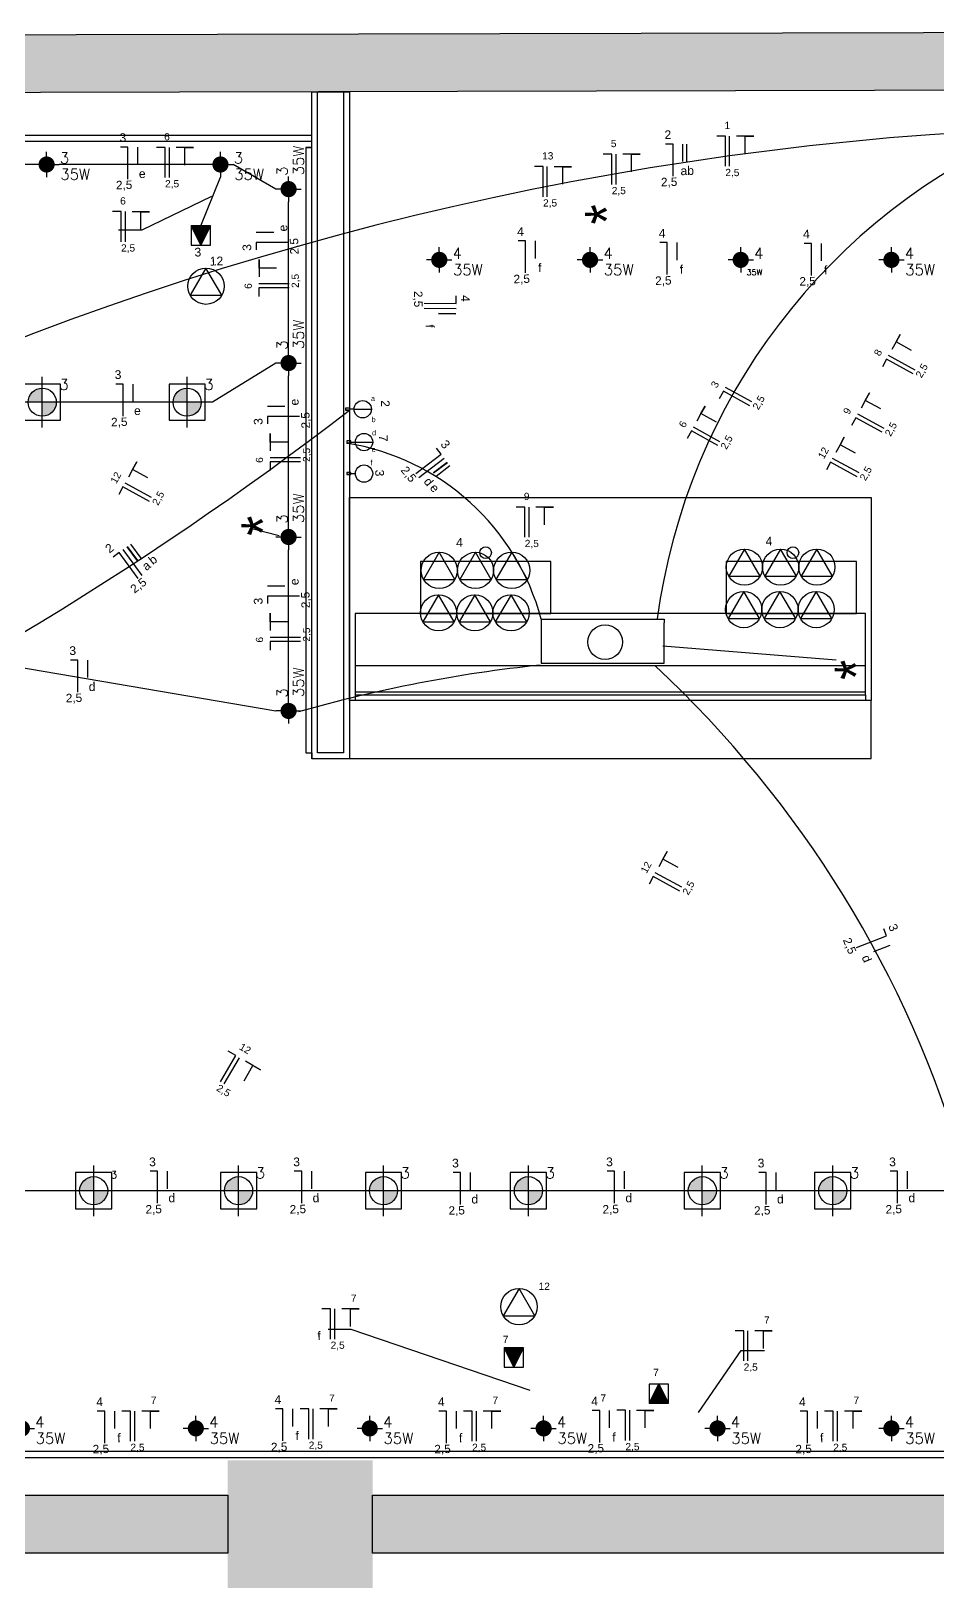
# Model space of a CAD drawing. Header units: millimetres. Extents: x 12202 to 16925, y 12031 to 14989.
# Drawn here: x 15806 to 16119, y 12060 to 12597 of the extents above; entities that cross this region are included whole.
import ezdxf
from ezdxf import colors
from ezdxf.entities.mleader import LeaderData, LeaderLine
from ezdxf.enums import TextEntityAlignment as Align
from ezdxf.math import Vec2, Vec3

# ---------------------------------------------------------------- set-up
doc = ezdxf.new("R2010")
doc.units = ezdxf.units.MM
doc.linetypes.add('HIDDEN', pattern=[9.525, 6.35, -3.175])
for name, color, linetype in [('ALVEN_M', 140, 'Continuous'), ('DIVIS_F', 60, 'Continuous'), ('DIVIS_M', 3, 'Continuous'), ('Eletroduto 2', 174, 'Continuous'), ('Eletroduto 4', 10, 'Continuous'), ('Eletrodutos', 210, 'Continuous'), ('Fases', 7, 'Continuous'), ('LUMINARIA_TETO', 10, 'Continuous'), ('MOVEL_F', 41, 'Continuous'), ('MOVEL_M', 42, 'Continuous'), ('PAR', 2, 'Continuous'), ('TEXTO_CIRCUITO', 7, 'Continuous'), ('TOMADA', 10, 'Continuous')]:
    doc.layers.add(name, color=color, linetype=linetype)
doc.layers.get('MOVEL_F').off()
doc.layers.get('MOVEL_M').off()
doc.styles.add('ARIAL', font='arial.ttf')
doc.styles.add('ROMANS', font='ROMANS.SHX', dxfattribs={"height": 1.5})
doc.styles.get("Standard").update_dxf_attribs({"font": 'arial.ttf', "height": 1})
doc.styles.add('Z_AUX1', font='romans.shx', dxfattribs={"width": 0.85, "height": 0.15})
doc.styles.add('Z_AUX50', font='romans.shx', dxfattribs={"width": 0.85, "height": 7.5})

# ---------------------------------------------------------------- blocks, each defined once
blk = doc.blocks.new('PE_FORÇA NO TETO')
blk.add_hatch(color=256).paths.add_polyline_path([(0.133, -0.133), (0, 0.133), (-0.133, -0.133)])
for p, q in [((-0.133, -0.133), (0, 0.133)), ((0, 0.133), (0.133, -0.133))]:
    blk.add_line(p, q)
at = {"color": 0}
blk.add_lwpolyline([(-0.133, -0.133), (0.133, -0.133), (0.133, 0.133), (-0.133, 0.133)], close=True, dxfattribs=at)
blk = doc.blocks.new('*U29')
at = {"linetype": 'HIDDEN'}
for p, q in [((-0.75, 1.5), (-21.75, 22.5)), ((-21.75, -22.5), (-0.75, -1.5))]:
    blk.add_line(p, q, dxfattribs=at)
for points in [[(120, 22.5), (-21.75, 22.5), (-21.75, -22.5), (120, -22.5)], [(120, -1.5), (119.25, -1.5), (119.25, 1.5), (120, 1.5)]]:
    blk.add_lwpolyline(points)
blk.add_lwpolyline([(-0.75, -1.5), (0.75, -1.5), (0.75, 1.5), (-0.75, 1.5)], close=True)
blk.add_lwpolyline([(0.75, 1.5), (119.25, 1.5), (119.25, -1.5), (0.75, -1.5)], close=True, dxfattribs=at)
at = {"layer": 'TOMADA', "xscale": 25, "yscale": 25, "zscale": 25}
blk.add_blockref('PE_FORÇA NO TETO', (0, 0), dxfattribs=at)
blk = doc.blocks.new('PE_TOMADA_MEDIA')
blk.add_hatch(color=256).paths.add_polyline_path([(0, 0.125), (0, 0.5), (0.217, 0.125)])
blk.add_line((0, 0.125), (0, 0))
for points in [[(0, 0.125), (0, 0.5), (-0.217, 0.125)], [(0, 0.125), (0, 0.5), (0.217, 0.125)]]:
    blk.add_lwpolyline(points, close=True)
at = {"style": 'Z_AUX1', "width": 0.85}
blk.add_attdef('TIPO', text='', height=0.15, dxfattribs=at).set_placement((0.117, 0.35), align=Align.BOTTOM_LEFT)
blk = doc.blocks.new('*U24')
for points in [[(5, 0), (5, -2), (265, -2), (265, 0)], [(5, -47.5), (7, -47.5), (7, -2), (5, -2)], [(7, -46.5), (263, -46.5), (263, -2), (7, -2)], [(265, -47.5), (263, -47.5), (263, -2), (265, -2)], [(0, -45.5), (5, -45.5), (5, -43.5), (0, -43.5)], [(5, -48), (5, -50), (265, -50), (265, -48)], [(7, -46.5), (7, -47.5), (263, -47.5), (263, -46.5)], [(265, -45.5), (270, -45.5), (270, -43.5), (265, -43.5)]]:
    blk.add_lwpolyline(points, close=True)
at = {"layer": 'TOMADA', "xscale": -25, "yscale": 25, "zscale": 25, "rotation": 180}
blk.add_blockref('PE_TOMADA_MEDIA', (35, 0), dxfattribs=at)
blk = doc.blocks.new('*U27')
for points in [[(-210.9, -2), (-210.9, 0), (-212.9, 0)], [(-2, -2), (-2, 0), (0, 0)]]:
    blk.add_lwpolyline(points)
blk.add_lwpolyline([(-210.9, -2), (-2, -2), (-2, 0), (-210.9, 0)], close=True)
blk = doc.blocks.new('*U33')
at = {"linetype": 'HIDDEN'}
for p, q in [((0, 1.5), (-8.5, 10)), ((121.5, 1.5), (130, 10)), ((0, -1.5), (-8.5, -10)), ((121.5, -1.5), (130, -10))]:
    blk.add_line(p, q, dxfattribs=at)
for points in [[(-8.5, 10), (-8.5, -10), (130, -10), (130, 10)], [(0, 1.5), (1.5, 1.5), (1.5, -1.5), (0, -1.5)], [(121.5, 1.5), (120, 1.5), (120, -1.5), (121.5, -1.5)]]:
    blk.add_lwpolyline(points, close=True)
blk.add_lwpolyline([(1.5, 1.5), (1.5, -1.5), (120, -1.5), (120, 1.5)], close=True, dxfattribs=at)
at = {"layer": 'TOMADA', "xscale": 25, "yscale": 25, "zscale": 25}
blk.add_blockref('PE_FORÇA NO TETO', (0.75, 0), dxfattribs=at)
blk = doc.blocks.new('*U28')
for points in [[(90, 22.5), (0, 22.5)], [(0, -1.5), (0.75, -1.5), (0.75, 1.5), (0, 1.5)], [(90, -1.5), (89.25, -1.5), (89.25, 1.5), (90, 1.5)], [(0, -22.5), (90, -22.5)]]:
    blk.add_lwpolyline(points)
at = {"linetype": 'HIDDEN'}
blk.add_lwpolyline([(0.75, 1.5), (89.25, 1.5), (89.25, -1.5), (0.75, -1.5)], close=True, dxfattribs=at)
at = {"layer": 'TOMADA', "xscale": 25, "yscale": 25, "zscale": 25}
blk.add_blockref('PE_FORÇA NO TETO', (0, 0), dxfattribs=at)
blk = doc.blocks.new('*U25')
at = {"linetype": 'HIDDEN'}
for p, q in [((-0.75, 1.5), (-21.75, 22.5)), ((-21.75, -22.5), (-0.75, -1.5))]:
    blk.add_line(p, q, dxfattribs=at)
for points in [[(90, 22.5), (-21.75, 22.5), (-21.75, -22.5), (90, -22.5)], [(90, -1.5), (89.25, -1.5), (89.25, 1.5), (90, 1.5)]]:
    blk.add_lwpolyline(points)
blk.add_lwpolyline([(-0.75, -1.5), (0.75, -1.5), (0.75, 1.5), (-0.75, 1.5)], close=True)
blk.add_lwpolyline([(0.75, 1.5), (89.25, 1.5), (89.25, -1.5), (0.75, -1.5)], close=True, dxfattribs=at)
at = {"layer": 'TOMADA', "xscale": 25, "yscale": 25, "zscale": 25}
blk.add_blockref('PE_FORÇA NO TETO', (0, 0), dxfattribs=at)
blk = doc.blocks.new('PE_TOMADA PISO')
blk.add_lwpolyline([(0, 0.25), (-0.217, -0.125), (0.217, -0.125)], close=True)
blk.add_circle((0, 0), 0.25)
at = {"style": 'Z_AUX1', "width": 0.85}
blk.add_attdef('TIPO', text='', height=0.15, dxfattribs=at).set_placement((0, 0), align=Align.MIDDLE_CENTER)
blk = doc.blocks.new('mini-dicroica')
at = {"color": 0}
for q in [(-0.175, 0), (0, 0.175), (0, -0.175), (0.175, 0)]:
    blk.add_line((0, 0), q, dxfattribs=at)
at = {"color": 0, "const_width": 0.111}
blk.add_lwpolyline([(-0.056, 0, 1), (0.056, 0, 1)], format="xyb", close=True, dxfattribs=at)
at = {"color": 2, "style": 'ROMANS'}
for tag, p in [('GRAU', (0.184, -0.164)), ('POTENCIA', (0.19, -0.434))]:
    blk.add_attdef(tag, p, '', height=0.15, dxfattribs=at)
blk = doc.blocks.new('l-dicro-exn')
h = blk.add_hatch(color=0)
h.paths.add_polyline_path([(0, 0.194, 0.414214), (-0.194, 0), (0, 0)])
h.paths.add_polyline_path([(0.194, 0), (0, 0), (0, -0.194, 0.414214)])
at = {"color": 0}
for p, q in [((0, 0), (0, 0.349)), ((0, 0), (-0.349, 0)), ((0.349, 0), (0, 0)), ((0, -0.349), (0, 0))]:
    blk.add_line(p, q, dxfattribs=at)
blk.add_lwpolyline([(-0.25, -0.25), (0.25, -0.25), (0.25, 0.25), (-0.25, 0.25)], close=True, dxfattribs=at)
blk.add_circle((0, 0), 0.194, dxfattribs=at)
at = {"color": 0, "style": 'ROMANS'}
blk.add_attdef('EX?', (0.237, 0.169), '', height=0.15, dxfattribs=at)
blk = doc.blocks.new('_None')

msp = doc.modelspace()

# ---------------------------------------------------------------- hatches: boundary and pattern name
at = {"layer": 'ALVEN_M'}
h = msp.add_hatch(color=253, dxfattribs=at)
h.dxf.hatch_style = 1
h.paths.add_polyline_path([(15923.97, 12071.73), (15923.97, 12091.73), (16288.97, 12091.73), (16288.97, 12576.73), (15041.97, 12573.73), (15041.97, 12593.73), (16308.96, 12596.73), (16308.97, 12071.73)])
h.paths.add_polyline_path([(15123.97, 12071.73), (15123.97, 12091.73), (15873.97, 12091.73), (15873.97, 12071.73)], flags=17)
h.paths.add_polyline_path([(15041.97, 12071.73), (15041.97, 12091.73), (15073.97, 12091.73), (15073.97, 12071.73)], flags=17)
h = msp.add_hatch(dxfattribs=at)
h.set_pattern_fill('AR-CONC', color=255, scale=0.1)
h.set_pattern_definition([(50, (13274.768, 19794.121), (18.218467, -1.593909), [1.905, -20.955]), (355, (13274.768, 19794.121), (-3.52434, 19.105685), [1.524, -16.76406]), (100.45144, (13276.286, 19793.988), (14.694125, 17.511775), [1.619, -17.809024]), (46.1842, (13274.768, 19799.2), (27.107904, -4.20423), [2.8575, -31.4325]), (96.63556, (13277.027, 19798.85), (23.74041, 24.74261), [2.4285, -26.71356]), (351.18415, (13274.768, 19799.2), (23.74041, 24.74261), [2.286, -25.14597]), (21, (13277.308, 19797.931), (15.16144, -10.22652), [1.905, -20.955]), (326, (13277.308, 19797.931), (6.180203, 18.418797), [1.524, -16.764]), (71.45144, (13278.571, 19797.079), (21.341642, 8.192277), [1.619, -17.808994]), (37.5, (13274.7675, 19794.121), (0.3088603, 8.455504), [0, -16.5608, 0, -17.018, 0, -16.8275]), (7.5, (13274.7675, 19794.121), (6.681966, 10.018057), [0, -9.7028, 0, -16.1798, 0, -6.4135]), (327.5, (13269.103, 19794.121), (13.5590595, -0.5728744), [0, -6.35, 0, -19.812, 0, -26.289]), (317.5, (13266.563, 19794.121), (14.812918, 2.542649), [0, -8.255, 0, -13.1572, 0, -18.669])])
h.paths.add_polyline_path([(15073.97, 12059.73), (15073.97, 12103.73), (15123.97, 12103.73), (15123.97, 12059.73)])
h.paths.add_polyline_path([(15873.97, 12059.73), (15873.97, 12103.73), (15923.97, 12103.73), (15923.97, 12059.73)])

# ---------------------------------------------------------------- linework, layer by layer
for points in [[(16095.97, 12365.83), (15915.97, 12365.83), (15915.97, 12435.83), (16095.97, 12435.83)], [(15985.45, 12413.83), (15940.47, 12413.83), (15940.47, 12395.83), (15985.45, 12395.83)], [(16090.97, 12413.83), (16045.99, 12413.83), (16045.99, 12395.83), (16090.97, 12395.83)], [(16093.97, 12395.83), (15917.97, 12395.83), (15917.97, 12368.83), (16093.97, 12368.83)], [(16093.97, 12377.83), (15917.97, 12377.83), (15917.97, 12367.83), (16093.97, 12367.83)], [(16095.97, 12365.83), (15915.97, 12365.83), (15915.97, 12345.83), (16095.97, 12345.83)]]:
    msp.add_lwpolyline(points, close=True)
for points in [[(15917.97, 12367.83), (15917.97, 12365.83)], [(16093.97, 12367.83), (16093.97, 12365.83)]]:
    msp.add_lwpolyline(points)
for centre in [(15962.96, 12416.83), (16068.98, 12416.83)]:
    msp.add_circle(centre, 2)
for points in [[(15923.97, 12071.73), (15923.97, 12091.73), (16288.97, 12091.73), (16288.97, 12576.73), (15041.97, 12573.73), (15041.97, 12593.73), (16308.97, 12596.73), (16308.97, 12071.73)], [(15123.97, 12071.73), (15123.97, 12091.73), (15873.97, 12091.73), (15873.97, 12071.73)]]:
    msp.add_lwpolyline(points, close=True, dxfattribs=at)
at = {"layer": 'DIVIS_M'}
for points in [[(15902.97, 12345.73), (15902.97, 12575.83), (15915.97, 12575.83), (15915.97, 12345.73)], [(15904.97, 12347.73), (15904.97, 12575.83), (15913.97, 12575.83), (15913.97, 12347.73)], [(15043.97, 12104.73), (16185.97, 12104.73), (16185.97, 12106.73), (15041.97, 12106.73)]]:
    msp.add_lwpolyline(points, close=True, dxfattribs=at)
msp.add_lwpolyline([(15041.97, 12558.73), (15902.97, 12558.73), (15902.97, 12560.73), (15043.97, 12560.73), (15041.97, 12558.73)], dxfattribs=at)
at = {"layer": 'Eletroduto 2', "ltscale": 10}
for p, q in [((15839.56, 12556.75), (15836.98, 12556.75)), ((15839.56, 12545.71), (15839.56, 12556.75)), ((15842.99, 12550.75), (15842.99, 12556.75)), ((15976.75, 12524.35), (15974.17, 12524.35)), ((15976.75, 12513.31), (15976.75, 12524.35)), ((15980.18, 12518.35), (15980.18, 12524.35)), ((16025.61, 12523.77), (16023.04, 12523.77)), ((16025.61, 12512.73), (16025.61, 12523.77)), ((16029.05, 12517.77), (16029.05, 12523.77)), ((16075.4, 12523.53), (16072.82, 12523.53)), ((16075.4, 12512.49), (16075.4, 12523.53)), ((16078.83, 12517.53), (16078.83, 12523.53)), ((16101.24, 12284.68), (16100.3, 12287.08)), ((16090.95, 12280.67), (16101.24, 12284.68)), ((16096.89, 12279.3), (16102.48, 12281.48)), ((15849.77, 12203.44), (15847.2, 12203.44)), ((15849.77, 12192.4), (15849.77, 12203.44)), ((15853.21, 12197.43), (15853.21, 12203.44)), ((15899.51, 12203.44), (15896.94, 12203.44)), ((15899.51, 12192.4), (15899.51, 12203.44)), ((15902.95, 12197.43), (15902.95, 12203.44)), ((15954.31, 12203.01), (15951.73, 12203.01)), ((15954.31, 12191.97), (15954.31, 12203.01)), ((15957.74, 12197.01), (15957.74, 12203.01)), ((16007.45, 12203.44), (16004.88, 12203.44)), ((16007.45, 12192.4), (16007.45, 12203.44)), ((16010.89, 12197.43), (16010.89, 12203.44)), ((16059.74, 12203.01), (16057.17, 12203.01)), ((16059.74, 12191.97), (16059.74, 12203.01)), ((16063.18, 12197.01), (16063.18, 12203.01)), ((16105.1, 12203.44), (16102.53, 12203.44)), ((16105.1, 12192.4), (16105.1, 12203.44)), ((16108.54, 12197.43), (16108.54, 12203.44)), ((15831.55, 12120.7), (15828.97, 12120.7)), ((15831.55, 12109.66), (15831.55, 12120.7)), ((15834.98, 12114.7), (15834.98, 12120.7)), ((15893.04, 12121.45), (15890.47, 12121.45)), ((15893.04, 12110.41), (15893.04, 12121.45)), ((15896.48, 12115.45), (15896.48, 12121.45)), ((15949.43, 12120.7), (15946.85, 12120.7)), ((15949.43, 12109.66), (15949.43, 12120.7)), ((15952.86, 12114.7), (15952.86, 12120.7)), ((16002.32, 12120.95), (15999.74, 12120.95)), ((16002.32, 12109.91), (16002.32, 12120.95)), ((16005.75, 12114.95), (16005.75, 12120.95)), ((16074.01, 12120.7), (16071.44, 12120.7)), ((16074.01, 12109.66), (16074.01, 12120.7)), ((16077.45, 12114.7), (16077.45, 12120.7))]:
    msp.add_line(p, q, dxfattribs=at)
at = {"layer": 'Eletroduto 2', "linetype": 'ByBlock', "ltscale": 5}
msp.add_line((15882.25, 12425.18), (15891.7, 12422.73), dxfattribs=at)
at = {"layer": 'Eletroduto 2'}
msp.add_arc((16198.12, 11459.58), 1104.45, 89.17755, 135.16049, dxfattribs=at)
at = {"layer": 'Eletroduto 2', "ltscale": 3}
msp.add_arc((15198.63, 13397.88), 1176.04, 280.81735, 307.58689, dxfattribs=at)
at = {"layer": 'Eletroduto 4', "linetype": 'Continuous', "ltscale": 5}
msp.add_line((15917.55, 12466.32), (15915.98, 12466.32), dxfattribs=at)
at = {"layer": 'Eletrodutos'}
for p, q in [((15807.09, 12550.73), (15755.84, 12550.73)), ((15867.09, 12550.73), (15815.84, 12550.73)), ((15890.59, 12542.23), (15875.84, 12550.73)), ((15864.72, 12529.57), (15871.47, 12546.36)), ((15894.97, 12486.61), (15894.97, 12537.86)), ((15890.59, 12482.23), (15868.7, 12468.73)), ((15894.97, 12426.61), (15894.97, 12477.86)), ((15851.24, 12468.73), (15818.7, 12468.73)), ((15894.97, 12366.61), (15894.97, 12417.86)), ((15800.22, 12377.73), (15890.59, 12362.23)), ((15818.99, 12196.73), (15786.45, 12196.73)), ((15868.99, 12196.73), (15836.45, 12196.73)), ((15918.99, 12196.73), (15886.45, 12196.73)), ((15968.99, 12196.73), (15936.45, 12196.73)), ((16028.99, 12196.73), (15986.45, 12196.73)), ((16073.99, 12196.73), (16046.45, 12196.73)), ((16118.99, 12196.73), (16091.45, 12196.73))]:
    msp.add_line(p, q, dxfattribs=at)
at = {"layer": 'Eletrodutos', "linetype": 'ByBlock', "ltscale": 5}
msp.add_line((16083.92, 12379.73), (16024.05, 12384.62), dxfattribs=at)
at = {"layer": 'Eletrodutos', "linetype": 'Continuous', "ltscale": 5}
msp.add_arc((16235.55, 12365.22), 215.34, 113.1253, 172.3075, dxfattribs=at)
at = {"layer": 'Eletrodutos', "ltscale": 3}
msp.add_arc((15901.86, 12372.66), 83, 14.7831, 80.8875, dxfattribs=at)
at = {"layer": 'Eletrodutos'}
for centre, radius, start, end in [((16031.54, 11898.3), 482.31, 95.9163, 106.0252), ((15761.7, 12098.42), 381.43, 16.2005, 47.085)]:
    msp.add_arc(centre, radius, start, end, dxfattribs=at)
at = {"layer": 'Fases', "ltscale": 10}
for p, q in [((16045.68, 12560.51), (16042.68, 12560.51)), ((16045.68, 12550.1), (16045.68, 12560.51)), ((16047.14, 12550.1), (16047.14, 12560.51)), ((16052.51, 12560.47), (16049.51, 12560.47)), ((16052.51, 12554.41), (16052.51, 12560.47)), ((16052.51, 12560.47), (16055.51, 12560.47)), ((16055.51, 12560.47), (16052.51, 12560.47)), ((15852.36, 12556.64), (15849.36, 12556.64)), ((15852.36, 12546.22), (15852.36, 12556.64)), ((15853.83, 12546.22), (15853.83, 12556.64)), ((15859.2, 12556.59), (15856.2, 12556.59)), ((15859.2, 12550.54), (15859.2, 12556.59)), ((15859.2, 12556.59), (15862.2, 12556.59)), ((15862.2, 12556.59), (15859.2, 12556.59)), ((16027.61, 12557.79), (16025.03, 12557.79)), ((16027.61, 12546.75), (16027.61, 12557.79)), ((16031.04, 12551.79), (16031.04, 12557.79)), ((16032.32, 12551.79), (16032.32, 12557.79)), ((15982.77, 12550.02), (15979.77, 12550.02)), ((15982.77, 12539.6), (15982.77, 12550.02)), ((15984.24, 12539.6), (15984.24, 12550.02)), ((15989.61, 12549.98), (15986.61, 12549.98)), ((15989.61, 12543.92), (15989.61, 12549.98)), ((15989.61, 12549.98), (15992.61, 12549.98)), ((15992.61, 12549.98), (15989.61, 12549.98)), ((16006.49, 12554.28), (16003.49, 12554.28)), ((16006.49, 12543.86), (16006.49, 12554.28)), ((16007.95, 12543.86), (16007.95, 12554.28)), ((16013.32, 12554.24), (16010.32, 12554.24)), ((16013.32, 12548.18), (16013.32, 12554.24)), ((16013.32, 12554.24), (16016.32, 12554.24)), ((16016.32, 12554.24), (16013.32, 12554.24)), ((15837.19, 12534.49), (15834.19, 12534.49)), ((15837.19, 12524.07), (15837.19, 12534.49)), ((15838.65, 12524.07), (15838.65, 12534.49)), ((15844.03, 12534.45), (15841.03, 12534.45)), ((15844.03, 12528.39), (15844.03, 12534.45)), ((15844.03, 12534.45), (15847.03, 12534.45)), ((15847.03, 12534.45), (15844.03, 12534.45)), ((15889.84, 12527.3), (15883.84, 12527.3)), ((15894.87, 12523.87), (15883.84, 12523.87)), ((15883.84, 12523.87), (15883.84, 12521.29)), ((15884.77, 12514.99), (15884.77, 12517.99)), ((15884.77, 12517.99), (15884.77, 12514.99)), ((15890.82, 12514.99), (15884.77, 12514.99)), ((15884.77, 12514.99), (15884.77, 12511.99)), ((15895.14, 12509.62), (15884.73, 12509.62)), ((15895.14, 12508.15), (15884.73, 12508.15)), ((15884.73, 12508.15), (15884.73, 12505.15)), ((15941.73, 12502.94), (15952.76, 12502.8)), ((15952.76, 12502.8), (15952.8, 12505.38)), ((15941.7, 12501.2), (15952.74, 12501.07)), ((15946.72, 12499.44), (15952.72, 12499.37)), ((15946.72, 12499.3), (15952.72, 12499.23)), ((16104.58, 12489.5), (16106.02, 12492.13)), ((16106.02, 12492.13), (16104.58, 12489.5)), ((16104.58, 12489.5), (16103.14, 12486.87)), ((16109.89, 12486.6), (16104.58, 12489.5)), ((16101.26, 12483.52), (16099.83, 12480.89)), ((16110.41, 12478.52), (16101.26, 12483.52)), ((16111.11, 12479.81), (16101.97, 12484.8)), ((15837.9, 12475), (15835.32, 12475)), ((15837.9, 12463.96), (15837.9, 12475)), ((15841.33, 12469), (15841.33, 12475)), ((16045.01, 12472.52), (16043.57, 12469.88)), ((16054.15, 12467.52), (16045.01, 12472.52)), ((16054.85, 12468.81), (16045.71, 12473.8)), ((16093.94, 12469.32), (16092.5, 12466.69)), ((16093.94, 12469.32), (16095.38, 12471.95)), ((16095.38, 12471.95), (16093.94, 12469.32)), ((16099.26, 12466.42), (16093.94, 12469.32)), ((15893.73, 12467.27), (15887.73, 12467.27)), ((15898.77, 12463.84), (15887.73, 12463.84)), ((15887.73, 12463.84), (15887.73, 12461.26)), ((16037.25, 12464.78), (16035.81, 12462.15)), ((16037.25, 12464.78), (16038.69, 12467.41)), ((16038.69, 12467.41), (16037.25, 12464.78)), ((16042.56, 12461.88), (16037.25, 12464.78)), ((16100.47, 12459.63), (16091.33, 12464.62)), ((16033.94, 12458.8), (16032.5, 12456.17)), ((16043.08, 12453.81), (16033.94, 12458.8)), ((16043.78, 12455.09), (16034.64, 12460.09)), ((16090.63, 12463.34), (16089.19, 12460.71)), ((16099.77, 12458.35), (16090.63, 12463.34)), ((15888.66, 12454.96), (15888.66, 12457.96)), ((15888.66, 12457.96), (15888.66, 12454.96)), ((15894.71, 12454.96), (15888.66, 12454.96)), ((15888.66, 12454.96), (15888.66, 12451.96)), ((16085.27, 12454.02), (16083.83, 12451.38)), ((16085.27, 12454.02), (16086.7, 12456.65)), ((16086.7, 12456.65), (16085.27, 12454.02)), ((16090.58, 12451.11), (16085.27, 12454.02)), ((15841.14, 12445.5), (15842.58, 12448.14)), ((15842.58, 12448.14), (15841.14, 12445.5)), ((15899.03, 12449.59), (15888.62, 12449.59)), ((15899.03, 12448.12), (15888.62, 12448.12)), ((15888.62, 12448.12), (15888.62, 12445.12)), ((15938.84, 12444.08), (15947.6, 12450.81)), ((15939.9, 12442.71), (15948.65, 12449.43)), ((15944.93, 12444.43), (15949.69, 12448.09)), ((15945.01, 12444.32), (15949.77, 12447.98)), ((15947.6, 12450.81), (15946.03, 12452.85)), ((16081.95, 12448.03), (16080.51, 12445.4)), ((16091.09, 12443.04), (16081.95, 12448.03)), ((16091.8, 12444.33), (16082.65, 12449.32)), ((15841.14, 12445.5), (15839.7, 12442.87)), ((15846.46, 12442.6), (15841.14, 12445.5)), ((15945.88, 12443.2), (15950.63, 12446.86)), ((15837.83, 12439.52), (15836.39, 12436.89)), ((15846.97, 12434.53), (15837.83, 12439.52)), ((15847.67, 12435.81), (15838.53, 12440.81)), ((15976.48, 12432.54), (15973.48, 12432.54)), ((15976.48, 12422.12), (15976.48, 12432.54)), ((15977.94, 12422.12), (15977.94, 12432.54)), ((15983.32, 12432.5), (15980.32, 12432.5)), ((15983.32, 12426.44), (15983.32, 12432.5)), ((15983.32, 12432.5), (15986.32, 12432.5)), ((15986.32, 12432.5), (15983.32, 12432.5)), ((15836.48, 12416.85), (15834.41, 12415.33)), ((15843.02, 12407.96), (15836.48, 12416.85)), ((15844.42, 12408.98), (15837.88, 12417.88)), ((15842.8, 12414.05), (15839.25, 12418.89)), ((15842.91, 12414.13), (15839.36, 12418.97)), ((15844.05, 12414.97), (15840.5, 12419.8)), ((15893.73, 12405.3), (15887.73, 12405.3)), ((15898.77, 12401.86), (15887.73, 12401.86)), ((15887.73, 12401.86), (15887.73, 12399.29)), ((15888.66, 12392.99), (15888.66, 12395.99)), ((15888.66, 12395.99), (15888.66, 12392.99)), ((15894.71, 12392.99), (15888.66, 12392.99)), ((15888.66, 12392.99), (15888.66, 12389.99)), ((15899.03, 12387.61), (15888.62, 12387.61)), ((15899.03, 12386.15), (15888.62, 12386.15)), ((15888.62, 12386.15), (15888.62, 12383.15)), ((15822.27, 12379.79), (15819.69, 12379.79)), ((15822.27, 12368.75), (15822.27, 12379.79)), ((15825.7, 12373.79), (15825.7, 12379.79)), ((16024.1, 12311.09), (16025.54, 12313.72)), ((16025.54, 12313.72), (16024.1, 12311.09)), ((16024.1, 12311.09), (16022.66, 12308.46)), ((16029.41, 12308.19), (16024.1, 12311.09)), ((16020.78, 12305.11), (16019.34, 12302.47)), ((16029.92, 12300.11), (16020.78, 12305.11)), ((16030.63, 12301.4), (16021.49, 12306.39)), ((15876.76, 12243.35), (15874.16, 12244.85)), ((15871.53, 12234.34), (15876.76, 12243.35)), ((15872.8, 12233.6), (15878.02, 12242.61)), ((15879.62, 12234.64), (15882.65, 12239.88)), ((15882.65, 12239.88), (15880.06, 12241.39)), ((15882.65, 12239.88), (15885.25, 12238.38)), ((15885.25, 12238.38), (15882.65, 12239.88)), ((15909.48, 12155.98), (15906.48, 12155.98)), ((15909.48, 12145.56), (15909.48, 12155.98)), ((15910.95, 12145.56), (15910.95, 12155.98)), ((15916.32, 12155.94), (15913.32, 12155.94)), ((15916.32, 12149.88), (15916.32, 12155.94)), ((15916.32, 12155.94), (15919.32, 12155.94)), ((15919.32, 12155.94), (15916.32, 12155.94)), ((16052.01, 12148.43), (16049.01, 12148.43)), ((16052.01, 12138.01), (16052.01, 12148.43)), ((16053.47, 12138.01), (16053.47, 12148.43)), ((16058.84, 12148.39), (16055.84, 12148.39)), ((16058.84, 12142.33), (16058.84, 12148.39)), ((16058.84, 12148.39), (16061.84, 12148.39)), ((16061.84, 12148.39), (16058.84, 12148.39)), ((15840.44, 12120.74), (15837.44, 12120.74)), ((15840.44, 12110.33), (15840.44, 12120.74)), ((15841.9, 12110.33), (15841.9, 12120.74)), ((15847.28, 12120.7), (15844.28, 12120.7)), ((15847.28, 12114.65), (15847.28, 12120.7)), ((15847.28, 12120.7), (15850.28, 12120.7)), ((15850.28, 12120.7), (15847.28, 12120.7)), ((15901.93, 12121.49), (15898.93, 12121.49)), ((15901.93, 12111.07), (15901.93, 12121.49)), ((15903.4, 12111.07), (15903.4, 12121.49)), ((15908.77, 12121.45), (15905.77, 12121.45)), ((15908.77, 12115.39), (15908.77, 12121.45)), ((15908.77, 12121.45), (15911.77, 12121.45)), ((15911.77, 12121.45), (15908.77, 12121.45)), ((15958.32, 12120.74), (15955.32, 12120.74)), ((15958.32, 12110.33), (15958.32, 12120.74)), ((15959.78, 12110.33), (15959.78, 12120.74)), ((15965.15, 12120.7), (15962.15, 12120.7)), ((15965.15, 12114.65), (15965.15, 12120.7)), ((15965.15, 12120.7), (15968.15, 12120.7)), ((15968.15, 12120.7), (15965.15, 12120.7)), ((16011.2, 12120.99), (16008.2, 12120.99)), ((16011.2, 12110.57), (16011.2, 12120.99)), ((16012.67, 12110.57), (16012.67, 12120.99)), ((16018.04, 12120.95), (16015.04, 12120.95)), ((16018.04, 12114.89), (16018.04, 12120.95)), ((16018.04, 12120.95), (16021.04, 12120.95)), ((16021.04, 12120.95), (16018.04, 12120.95)), ((16082.9, 12120.74), (16079.9, 12120.74)), ((16082.9, 12110.33), (16082.9, 12120.74)), ((16084.37, 12110.33), (16084.37, 12120.74)), ((16089.74, 12120.7), (16086.74, 12120.7)), ((16089.74, 12114.65), (16089.74, 12120.7)), ((16089.74, 12120.7), (16092.74, 12120.7)), ((16092.74, 12120.7), (16089.74, 12120.7))]:
    msp.add_line(p, q, dxfattribs=at)
at = {"layer": 'LUMINARIA_TETO', "ltscale": 3}
msp.add_line((15917.55, 12466.32), (15923.52, 12466.32), dxfattribs=at)
at = {"layer": 'LUMINARIA_TETO'}
for p, q in [((15982.12, 12393.84), (15982.12, 12378.68)), ((15982.12, 12393.84), (16024.56, 12393.84)), ((16024.56, 12393.84), (16024.56, 12392.68)), ((16024.56, 12378.68), (16024.56, 12392.68)), ((15982.12, 12378.68), (16024.56, 12378.68)), ((15982.12, 12378.68), (15982.12, 12378.68))]:
    msp.add_line(p, q, dxfattribs=at)
msp.add_circle((16004.19, 12385.96), 6.01, dxfattribs=at)
at = {"layer": 'TOMADA'}
for p, q in [((15916.05, 12466.69), (15914.55, 12466.69)), ((15916.05, 12465.95), (15914.55, 12465.95)), ((15917.55, 12466.32), (15917.55, 12466.32)), ((15917.55, 12466.32), (15917.55, 12466.32)), ((15916.5, 12455.37), (15915.01, 12455.37)), ((15916.5, 12454.62), (15915.01, 12454.62)), ((15916.5, 12454.99), (15918, 12454.99)), ((15916.5, 12454.99), (15918, 12454.99)), ((15918, 12454.99), (15923.99, 12454.99)), ((15916.5, 12444.48), (15915.01, 12444.48)), ((15916.5, 12443.74), (15915.01, 12443.74)), ((15916.5, 12444.11), (15918, 12444.11)), ((15916.5, 12444.11), (15918, 12444.11))]:
    msp.add_line(p, q, dxfattribs=at)
for points in [[(15914.55, 12466.69), (15914.55, 12465.95), (15916.05, 12465.95), (15916.05, 12466.69)], [(15915.01, 12455.37), (15915.01, 12454.62), (15916.5, 12454.62), (15916.5, 12455.37)], [(15915.01, 12444.48), (15915.01, 12443.74), (15916.5, 12443.74), (15916.5, 12444.48)]]:
    msp.add_lwpolyline(points, close=True, dxfattribs=at)
for centre in [(15920.54, 12466.32), (15920.99, 12454.99), (15920.99, 12444.11)]:
    msp.add_circle(centre, 2.99, dxfattribs=at)

# ---------------------------------------------------------------- block references
at = {"layer": 'DIVIS_F', "rotation": 270}
msp.add_blockref('*U27', (15902.97, 12345.73), dxfattribs=at)
at = {"layer": 'LUMINARIA_TETO', "color": 214}
ref = msp.add_blockref('mini-dicroica', (15811.47, 12550.73), dxfattribs=dict(at, xscale=25, yscale=25, zscale=25))
ref.add_attrib('GRAU', '3', (15816.06, 12551.09), dxfattribs={"layer": '0', "color": 2, "height": 3.75, "style": 'ROMANS'})
ref.add_attrib('POTENCIA', '35W', (15816.23, 12545.44), dxfattribs={"layer": '0', "color": 2, "height": 3.75, "style": 'ROMANS'})
ref = msp.add_blockref('mini-dicroica', (15871.47, 12550.73), dxfattribs=dict(at, xscale=25, yscale=25, zscale=25))
ref.add_attrib('GRAU', '3', (15876.06, 12551.09), dxfattribs={"layer": '0', "color": 2, "height": 3.75, "style": 'ROMANS'})
ref.add_attrib('POTENCIA', '35W', (15876.23, 12545.44), dxfattribs={"layer": '0', "color": 2, "height": 3.75, "style": 'ROMANS'})
ref = msp.add_blockref('mini-dicroica', (15894.97, 12542.23), dxfattribs=dict(at, xscale=25, yscale=25, zscale=25, rotation=90.00000000000004))
ref.add_attrib('GRAU', '3', (15894.61, 12546.82), dxfattribs={"layer": '0', "color": 2, "height": 3.75, "rotation": 90, "style": 'ROMANS'})
ref.add_attrib('POTENCIA', '35W', (15900.27, 12546.99), dxfattribs={"layer": '0', "color": 2, "height": 3.75, "rotation": 90, "style": 'ROMANS'})
ref = msp.add_blockref('mini-dicroica', (15946.97, 12517.83), dxfattribs=dict(at, xscale=25, yscale=25, zscale=25))
ref.add_attrib('GRAU', '4', (15951.56, 12518.19), dxfattribs={"layer": '0', "color": 2, "height": 3.75, "style": 'ROMANS'})
ref.add_attrib('POTENCIA', '35W', (15951.73, 12512.54), dxfattribs={"layer": '0', "color": 2, "height": 3.75, "style": 'ROMANS'})
ref = msp.add_blockref('mini-dicroica', (15998.97, 12517.83), dxfattribs=dict(at, xscale=25, yscale=25, zscale=25))
ref.add_attrib('GRAU', '4', (16003.56, 12518.19), dxfattribs={"layer": '0', "color": 2, "height": 3.75, "style": 'ROMANS'})
ref.add_attrib('POTENCIA', '35W', (16003.73, 12512.54), dxfattribs={"layer": '0', "color": 2, "height": 3.75, "style": 'ROMANS'})
ref = msp.add_blockref('mini-dicroica', (16050.97, 12517.83), dxfattribs=dict(at, xscale=25, yscale=25, zscale=25))
ref.add_attrib('GRAU', '4', (16055.56, 12518.19), dxfattribs={"layer": '0', "color": 2, "height": 3.75, "style": 'ROMANS'})
ref.add_attrib('POTENCIA', '35W', dxfattribs={"layer": '0', "color": 2, "height": 2, "style": 'ROMANS'}).set_placement((16055.73, 12512.54), align=Align.CENTER)
ref = msp.add_blockref('mini-dicroica', (16102.97, 12517.83), dxfattribs=dict(at, xscale=25, yscale=25, zscale=25))
ref.add_attrib('GRAU', '4', (16107.56, 12518.19), dxfattribs={"layer": '0', "color": 2, "height": 3.75, "style": 'ROMANS'})
ref.add_attrib('POTENCIA', '35W', (16107.73, 12512.54), dxfattribs={"layer": '0', "color": 2, "height": 3.75, "style": 'ROMANS'})
ref = msp.add_blockref('mini-dicroica', (15894.97, 12482.23), dxfattribs=dict(at, xscale=25, yscale=25, zscale=25, rotation=90.00000000000004))
ref.add_attrib('GRAU', '3', (15894.61, 12486.82), dxfattribs={"layer": '0', "color": 2, "height": 3.75, "rotation": 90, "style": 'ROMANS'})
ref.add_attrib('POTENCIA', '35W', (15900.27, 12486.99), dxfattribs={"layer": '0', "color": 2, "height": 3.75, "rotation": 90, "style": 'ROMANS'})
at = {"layer": 'LUMINARIA_TETO', "color": 82}
ref = msp.add_blockref('l-dicro-exn', (15809.97, 12468.73), dxfattribs=dict(at, xscale=25, yscale=25, zscale=25))
ref.add_attrib('EX?', '3', (15815.89, 12472.96), dxfattribs={"layer": '0', "color": 2, "height": 3.75, "style": 'ROMANS'})
at = {"layer": 'LUMINARIA_TETO', "color": 150}
ref = msp.add_blockref('l-dicro-exn', (15859.97, 12468.73), dxfattribs=dict(at, xscale=25, yscale=25, zscale=25))
ref.add_attrib('EX?', '3', (15865.89, 12472.96), dxfattribs={"layer": '0', "color": 2, "height": 3.75, "style": 'ROMANS'})
at = {"layer": 'LUMINARIA_TETO', "color": 214}
ref = msp.add_blockref('mini-dicroica', (15894.97, 12422.23), dxfattribs=dict(at, xscale=25, yscale=25, zscale=25, rotation=90.00000000000004))
ref.add_attrib('GRAU', '3', (15894.61, 12426.82), dxfattribs={"layer": '0', "color": 2, "height": 3.75, "rotation": 90, "style": 'ROMANS'})
ref.add_attrib('POTENCIA', '35W', (15900.27, 12426.99), dxfattribs={"layer": '0', "color": 2, "height": 3.75, "rotation": 90, "style": 'ROMANS'})
ref = msp.add_blockref('mini-dicroica', (15894.97, 12362.23), dxfattribs=dict(at, xscale=25, yscale=25, zscale=25, rotation=90.00000000000004))
ref.add_attrib('GRAU', '3', (15894.61, 12366.82), dxfattribs={"layer": '0', "color": 2, "height": 3.75, "rotation": 90, "style": 'ROMANS'})
ref.add_attrib('POTENCIA', '35W', (15900.27, 12366.99), dxfattribs={"layer": '0', "color": 2, "height": 3.75, "rotation": 90, "style": 'ROMANS'})
at = {"layer": 'LUMINARIA_TETO', "color": 82}
ref = msp.add_blockref('l-dicro-exn', (15827.72, 12196.73), dxfattribs=dict(at, xscale=25, yscale=25, zscale=25))
ref.add_attrib('EX?', '3', (15833.64, 12200.96), dxfattribs={"layer": '0', "color": 2, "height": 2.5, "style": 'ROMANS'})
at = {"layer": 'LUMINARIA_TETO', "color": 150}
ref = msp.add_blockref('l-dicro-exn', (15877.72, 12196.73), dxfattribs=dict(at, xscale=25, yscale=25, zscale=25))
ref.add_attrib('EX?', '3', (15883.64, 12200.96), dxfattribs={"layer": '0', "color": 2, "height": 3.75, "style": 'ROMANS'})
at = {"layer": 'LUMINARIA_TETO', "color": 82}
ref = msp.add_blockref('l-dicro-exn', (15927.72, 12196.73), dxfattribs=dict(at, xscale=25, yscale=25, zscale=25))
ref.add_attrib('EX?', '3', (15933.64, 12200.96), dxfattribs={"layer": '0', "color": 2, "height": 3.75, "style": 'ROMANS'})
at = {"layer": 'LUMINARIA_TETO', "color": 150}
ref = msp.add_blockref('l-dicro-exn', (15977.72, 12196.73), dxfattribs=dict(at, xscale=25, yscale=25, zscale=25))
ref.add_attrib('EX?', '3', (15983.64, 12200.96), dxfattribs={"layer": '0', "color": 2, "height": 3.75, "style": 'ROMANS'})
ref = msp.add_blockref('l-dicro-exn', (16037.72, 12196.73), dxfattribs=dict(at, xscale=25, yscale=25, zscale=25))
ref.add_attrib('EX?', '3', (16043.64, 12200.96), dxfattribs={"layer": '0', "color": 2, "height": 3.75, "style": 'ROMANS'})
ref = msp.add_blockref('l-dicro-exn', (16082.72, 12196.73), dxfattribs=dict(at, xscale=25, yscale=25, zscale=25))
ref.add_attrib('EX?', '3', (16088.64, 12200.96), dxfattribs={"layer": '0', "color": 2, "height": 3.75, "style": 'ROMANS'})
ref = msp.add_blockref('l-dicro-exn', (16127.72, 12196.73), dxfattribs=dict(at, xscale=25, yscale=25, zscale=25))
ref.add_attrib('EX?', '3', (16133.64, 12200.96), dxfattribs={"layer": '0', "color": 2, "height": 3.75, "style": 'ROMANS'})
at = {"layer": 'LUMINARIA_TETO', "color": 214}
ref = msp.add_blockref('mini-dicroica', (15802.97, 12114.73), dxfattribs=dict(at, xscale=25, yscale=25, zscale=25))
ref.add_attrib('GRAU', '4', (15807.56, 12115.09), dxfattribs={"layer": '0', "color": 2, "height": 3.75, "style": 'ROMANS'})
ref.add_attrib('POTENCIA', '35W', (15807.73, 12109.44), dxfattribs={"layer": '0', "color": 2, "height": 3.75, "style": 'ROMANS'})
ref = msp.add_blockref('mini-dicroica', (15862.97, 12114.73), dxfattribs=dict(at, xscale=25, yscale=25, zscale=25))
ref.add_attrib('GRAU', '4', (15867.56, 12115.09), dxfattribs={"layer": '0', "color": 2, "height": 3.75, "style": 'ROMANS'})
ref.add_attrib('POTENCIA', '35W', (15867.73, 12109.44), dxfattribs={"layer": '0', "color": 2, "height": 3.75, "style": 'ROMANS'})
ref = msp.add_blockref('mini-dicroica', (15922.97, 12114.73), dxfattribs=dict(at, xscale=25, yscale=25, zscale=25))
ref.add_attrib('GRAU', '4', (15927.56, 12115.09), dxfattribs={"layer": '0', "color": 2, "height": 3.75, "style": 'ROMANS'})
ref.add_attrib('POTENCIA', '35W', (15927.73, 12109.44), dxfattribs={"layer": '0', "color": 2, "height": 3.75, "style": 'ROMANS'})
ref = msp.add_blockref('mini-dicroica', (15982.97, 12114.73), dxfattribs=dict(at, xscale=25, yscale=25, zscale=25))
ref.add_attrib('GRAU', '4', (15987.56, 12115.09), dxfattribs={"layer": '0', "color": 2, "height": 3.75, "style": 'ROMANS'})
ref.add_attrib('POTENCIA', '35W', (15987.73, 12109.44), dxfattribs={"layer": '0', "color": 2, "height": 3.75, "style": 'ROMANS'})
ref = msp.add_blockref('mini-dicroica', (16042.97, 12114.73), dxfattribs=dict(at, xscale=25, yscale=25, zscale=25))
ref.add_attrib('GRAU', '4', (16047.56, 12115.09), dxfattribs={"layer": '0', "color": 2, "height": 3.75, "style": 'ROMANS'})
ref.add_attrib('POTENCIA', '35W', (16047.73, 12109.44), dxfattribs={"layer": '0', "color": 2, "height": 3.75, "style": 'ROMANS'})
ref = msp.add_blockref('mini-dicroica', (16102.97, 12114.73), dxfattribs=dict(at, xscale=25, yscale=25, zscale=25))
ref.add_attrib('GRAU', '4', (16107.56, 12115.09), dxfattribs={"layer": '0', "color": 2, "height": 3.75, "style": 'ROMANS'})
ref.add_attrib('POTENCIA', '35W', (16107.73, 12109.44), dxfattribs={"layer": '0', "color": 2, "height": 3.75, "style": 'ROMANS'})
at = {"layer": 'MOVEL_F', "xscale": -1}
msp.add_blockref('*U24', (16185.97, 12575.83), dxfattribs=at)
at = {"layer": 'MOVEL_M', "rotation": 180}
for name, p in [('*U29', (15864.72, 12526.23)), ('*U25', (15972.72, 12139.23))]:
    msp.add_blockref(name, p, dxfattribs=at)
at = {"layer": 'MOVEL_M', "xscale": -1, "rotation": 180}
msp.add_blockref('*U28', (15792.72, 12139.23), dxfattribs=at)
at = {"layer": 'MOVEL_M'}
msp.add_blockref('*U33', (16021.97, 12126.73), dxfattribs=at)
at = {"layer": 'TOMADA', "xscale": 25, "yscale": 25, "zscale": 25}
for p in [(15866.47, 12508.73), (15946.95, 12410.73), (15959.45, 12410.72), (15971.95, 12410.73), (16052.24, 12411.84), (16064.74, 12411.83), (16077.24, 12411.84), (15946.72, 12396.08), (15959.22, 12396.08), (15971.72, 12396.08), (16052.01, 12397.19), (16064.51, 12397.19), (16077.01, 12397.19), (15974.47, 12156.73)]:
    msp.add_blockref('PE_TOMADA PISO', p, dxfattribs=at)

# ---------------------------------------------------------------- texts
at = {"layer": 'Fases', "attachment_point": 8, "line_spacing_factor": 0.798, "style": 'ARIAL'}
for s, insert, char_height, width, rotation in [('e', (15894.57, 12528.81), 3, 17.3622, 91.5183), ('3', (15882.13, 12522.13), 3, 5.6713, 91.4949), ('2,5', (15898.89, 12522.58), 2.908, 21.052, 91.4949), ('3', (15863.71, 12518.96), 3, 5.6713, 1.4949), ('12', (15870.14, 12515.92), 3, 5.6713, 1.4949), ('2,5', (15937.73, 12504.28), 2.908, 21.052, 270.7816), ('4', (15954.49, 12504.51), 3, 5.6713, 270.7816), ('f', (15942.27, 12494.96), 3, 17.3622, 270.8049), ('3', (15836.16, 12476.71), 3, 5.6713, 1.4949), ('e', (15898.46, 12468.78), 3, 17.3622, 91.5183), ('2', (15926.84, 12468.24), 3, 5.6713, 270.7816), ('e', (15842.84, 12464.27), 3, 17.3622, 1.5183), ('2,5', (15902.78, 12462.55), 2.908, 21.052, 91.4949), ('2,5', (15836.61, 12459.95), 2.908, 21.052, 1.4949), ('3', (15886.02, 12462.1), 3, 5.6713, 91.4949), ('7', (15926.17, 12456.27), 3, 5.6713, 270.7816), ('3', (15947.89, 12453.22), 3, 5.6713, 309.0333), ('3', (15924.84, 12444.29), 3, 5.6713, 270.7816), ('2,5', (15934.87, 12442.66), 2.908, 21.052, 309.0333), ('d', (15942.1, 12440.35), 3, 17.3622, 309.0566), ('e', (15944.21, 12438.16), 3, 17.3622, 309.0566), ('2', (15834.07, 12417.2), 3, 5.6713, 37.7984), ('b', (15849.06, 12413.2), 3, 17.3622, 37.8218), ('a', (15846.82, 12411.13), 3, 17.3622, 37.8218), ('2,5', (15844.36, 12403.96), 2.908, 21.052, 37.7984), ('e', (15898.46, 12406.8), 3, 17.3622, 91.5183), ('3', (15886.02, 12400.13), 3, 5.6713, 91.4949), ('2,5', (15902.78, 12400.57), 2.908, 21.052, 91.4949), ('3', (15820.53, 12381.5), 3, 5.6713, 1.4949), ('2,5', (15820.98, 12364.74), 2.908, 21.052, 1.4949), ('d', (15827.21, 12369.06), 3, 17.3622, 1.5183)]:
    msp.add_mtext(s, dxfattribs=dict(at, insert=insert, char_height=char_height, width=width, rotation=rotation))
at = {"layer": 'Fases', "ltscale": 10}
for tag, p in [('6', (15852.04, 12559.08)), ('1', (16045.35, 12562.96)), ('5', (16006.16, 12556.72)), ('13', (15982.44, 12552.47)), ('2,5', (15852.35, 12542.85)), ('2,5', (16045.66, 12546.72)), ('6', (15836.86, 12536.93)), ('2,5', (16006.47, 12540.49)), ('2,5', (15982.76, 12536.23)), ('2,5', (15837.17, 12520.7)), ('9', (15976.15, 12434.98)), ('2,5', (15976.46, 12418.75)), ('12', (15981.24, 12162.5)), ('7', (15916.48, 12158.43)), ('7', (16059.01, 12150.87)), ('2,5', (15909.47, 12142.19)), ('7', (15968.88, 12144.19)), ('2,5', (16051.99, 12134.64)), ('7', (16020.76, 12132.8)), ('7', (15847.44, 12123.19)), ('7', (15908.93, 12123.93)), ('7', (15965.32, 12123.19)), ('7', (16002.56, 12123.97)), ('7', (16089.9, 12123.19)), ('2,5', (15840.42, 12106.95)), ('2,5', (15901.92, 12107.7)), ('2,5', (15958.3, 12106.95)), ('2,5', (16011.19, 12107.2)), ('2,5', (16082.89, 12106.95))]:
    msp.add_attdef(tag, p, '', height=2.5, dxfattribs=at)
for tag, p, rotation in [('2,5', (15898.52, 12508.14), 90), ('6', (15882.28, 12507.83), 90), ('8', (16098.96, 12484.4), 61.3563), ('2,5', (16113.36, 12476.9), 61.3563), ('3', (16042.7, 12473.4), 61.3563), ('2,5', (16057.1, 12465.89), 61.3563), ('9', (16088.33, 12464.22), 61.3563), ('6', (16031.63, 12459.68), 61.3563), ('2,5', (16102.72, 12456.72), 61.3563), ('2,5', (16046.03, 12452.18), 61.3563), ('12', (16079.65, 12448.92), 61.3563), ('6', (15886.17, 12447.8), 90), ('2,5', (15902.41, 12448.11), 90), ('12', (15835.53, 12440.4), 61.3563), ('2,5', (16094.05, 12441.41), 61.3563), ('2,5', (15849.92, 12432.9), 61.3563), ('2,5', (15902.41, 12386.13), 90), ('6', (15886.17, 12385.82), 90), ('12', (16018.48, 12305.99), 61.3563), ('2,5', (16032.88, 12298.48), 61.3563), ('12', (15877.7, 12245.63), 329.8999), ('2,5', (15869.83, 12231.43), 329.8999)]:
    msp.add_attdef(tag, p, '', height=2.5, rotation=rotation, dxfattribs=at)
at = {"layer": 'LUMINARIA_TETO', "color": 10, "char_height": 15, "attachment_point": 9, "rotation": 90, "style": 'Z_AUX50'}
for insert in [(16012.25, 12536.99), (15893.61, 12429.57), (16098.33, 12379.87)]:
    msp.add_mtext('{\\fArial|b0|i0|c0|p34;*}', dxfattribs=dict(at, insert=insert))
at = {"layer": 'TEXTO_CIRCUITO', "attachment_point": 8, "line_spacing_factor": 0.798, "style": 'ARIAL'}
for s, insert, char_height, width, rotation in [('3', (15837.82, 12558.46), 3, 5.6713, 1.4949), ('ab', (16032.55, 12547.06), 3, 17.3622, 1.5183), ('2,5', (15838.27, 12541.7), 2.908, 21.052, 1.4949), ('e', (15844.5, 12546.02), 3, 17.3622, 1.5183), ('2,5', (16026.32, 12542.74), 2.908, 21.052, 1.4949), ('4', (15975.01, 12526.06), 3, 5.6713, 1.4949), ('4', (16023.88, 12525.48), 3, 5.6713, 1.4949), ('4', (16073.66, 12525.24), 3, 5.6713, 1.4949), ('2,5', (15975.46, 12509.29), 2.908, 21.052, 1.4949), ('f', (15981.69, 12513.62), 3, 17.3622, 1.5183), ('2,5', (16024.33, 12508.72), 2.908, 21.052, 1.4949), ('f', (16030.56, 12513.04), 3, 17.3622, 1.5183), ('f', (16080.34, 12512.8), 3, 17.3622, 1.5183), ('2,5', (16074.11, 12508.47), 2.908, 21.052, 1.4949), ('4', (15953.99, 12418.87), 3, 5.6713, 1.4949), ('4', (16060.75, 12419.29), 3, 5.6713, 1.4949), ('3', (16102.2, 12286.91), 3, 5.6713, 292.772), ('2,5', (16086.74, 12280.42), 2.908, 21.052, 292.772), ('d', (16093.03, 12276.18), 3, 17.3622, 292.7954), ('3', (15848.04, 12205.14), 3, 5.6713, 1.4949), ('3', (15897.78, 12205.14), 3, 5.6713, 1.4949), ('3', (15952.58, 12204.72), 3, 5.6713, 1.4949), ('3', (16005.72, 12205.14), 3, 5.6713, 1.4949), ('3', (16058.01, 12204.72), 3, 5.6713, 1.4949), ('3', (16103.37, 12205.14), 3, 5.6713, 1.4949), ('d', (15854.71, 12192.7), 3, 17.3622, 1.5183), ('d', (15904.45, 12192.7), 3, 17.3622, 1.5183), ('d', (15959.25, 12192.28), 3, 17.3622, 1.5183), ('d', (16012.39, 12192.7), 3, 17.3622, 1.5183), ('d', (16064.68, 12192.28), 3, 17.3622, 1.5183), ('d', (16110.04, 12192.7), 3, 17.3622, 1.5183), ('2,5', (15848.48, 12188.38), 2.908, 21.052, 1.4949), ('2,5', (15898.22, 12188.38), 2.908, 21.052, 1.4949), ('2,5', (15953.02, 12187.96), 2.908, 21.052, 1.4949), ('2,5', (16006.16, 12188.38), 2.908, 21.052, 1.4949), ('2,5', (16058.45, 12187.96), 2.908, 21.052, 1.4949), ('2,5', (16103.82, 12188.38), 2.908, 21.052, 1.4949), ('f', (15905.53, 12145.21), 3, 17.3622, 1.5183), ('4', (15891.31, 12123.16), 3, 5.6713, 1.4949), ('4', (16000.58, 12122.66), 3, 5.6713, 1.4949), ('4', (15829.81, 12122.41), 3, 5.6713, 1.4949), ('4', (15947.69, 12122.41), 3, 5.6713, 1.4949), ('4', (16072.28, 12122.41), 3, 5.6713, 1.4949), ('f', (15836.49, 12109.97), 3, 17.3622, 1.5183), ('2,5', (15891.76, 12106.39), 2.908, 21.052, 1.4949), ('f', (15897.99, 12110.72), 3, 17.3622, 1.5183), ('f', (15954.37, 12109.97), 3, 17.3622, 1.5183), ('2,5', (16001.03, 12105.9), 2.908, 21.052, 1.4949), ('f', (16007.26, 12110.22), 3, 17.3622, 1.5183), ('f', (16078.95, 12109.97), 3, 17.3622, 1.5183), ('2,5', (15830.26, 12105.65), 2.908, 21.052, 1.4949), ('2,5', (15948.14, 12105.65), 2.908, 21.052, 1.4949), ('2,5', (16072.72, 12105.65), 2.908, 21.052, 1.4949)]:
    msp.add_mtext(s, dxfattribs=dict(at, insert=insert, char_height=char_height, width=width, rotation=rotation))
at = {"layer": 'TEXTO_CIRCUITO', "insert": (16025.87, 12559.5), "char_height": 4.7261, "width": 5.6713, "attachment_point": 8, "rotation": 1.4949, "line_spacing_factor": 0.798}
msp.add_mtext('\\P{\\H0.63477x;2}', dxfattribs=at)
at = {"layer": 'TOMADA', "char_height": 1.8, "width": 3.3006, "attachment_point": 7, "rotation": 0.0002, "line_spacing_factor": 0.798, "style": 'ARIAL'}
for s, insert in [('a', (15923.4, 12469.12)), ('b', (15923.59, 12461.82)), ('d', (15923.76, 12457.27)), ('f', (15923.2, 12447.01)), ('e', (15923.63, 12451.53))]:
    msp.add_mtext(s, dxfattribs=dict(at, insert=insert))

# ---------------------------------------------------------------- leaders
at = {"layer": 'Eletroduto 4', "ltscale": 10}
ml = msp.add_multileader_mtext('Standard', dxfattribs=at)
ml.set_content('', color=256)
ml.set_leader_properties()
ml.set_arrow_properties(name='NONE')
ml.build(insert=Vec2(0, 0))
ctx = ml.context
ctx.base_point, ctx.plane_origin = Vec3(15832.31, 12528.08), Vec3(15868.43, 12539.74)
ctx.text_align_type = 2
notes = []
notes.append((ctx, [(0, (1, 1, 0), (15844.31, 12528.08), (-1, 0), 8, [(0, [(15868.43, 12539.74)], 0, [])])]))
ctx.mtext.insert, ctx.mtext.alignment, ctx.mtext.flow_direction = Vec3(15834.31, 12530.08), 3, 5
at = {"layer": 'PAR'}
ml = msp.add_multileader_mtext('Standard', dxfattribs=at)
ml.set_content('', color=256)
ml.set_leader_properties()
ml.set_arrow_properties(name='NONE')
ml.build(insert=Vec2(0, 0))
ctx = ml.context
ctx.base_point, ctx.plane_origin = Vec3(15904.58, 12148.83), Vec3(15978.29, 12127.76)
ctx.text_align_type = 2
notes.append((ctx, [(0, (1, 1, 0), (15916.58, 12148.83), (-1, 0), 8, [(0, [(15978.29, 12127.76)], 0, [])])]))
ctx.mtext.insert, ctx.mtext.alignment, ctx.mtext.flow_direction = Vec3(15906.58, 12150.83), 3, 5
ml = msp.add_multileader_mtext('Standard', dxfattribs=at)
ml.set_content('', color=256)
ml.set_leader_properties()
ml.set_arrow_properties(name='NONE')
ml.build(insert=Vec2(0, 0))
ctx = ml.context
ctx.base_point, ctx.plane_origin = Vec3(16059.14, 12141.67), Vec3(16036.41, 12120.2)
notes.append((ctx, [(0, (1, 1, 0), (16051.14, 12141.67), (1, 0), 8, [(0, [(16036.41, 12120.2)], 0, [])])]))
ctx.mtext.insert, ctx.mtext.flow_direction = Vec3(16061.14, 12143.67), 5
for ctx, leaders in notes:
    for number, flags, end, landing, length, lines in leaders:
        leader = LeaderData()
        leader.index, (leader.has_last_leader_line, leader.has_dogleg_vector, leader.attachment_direction) = number, flags
        leader.last_leader_point, leader.dogleg_vector, leader.dogleg_length = Vec3(end), Vec3(landing), length
        for number, points, colour, breaks in lines:
            line = LeaderLine()
            line.index, line.vertices, line.color, line.breaks = number, Vec3.list(points), colors.encode_raw_color(colour), breaks
            leader.lines.append(line)
        ctx.leaders.append(leader)

doc.saveas('drawing.dxf')
